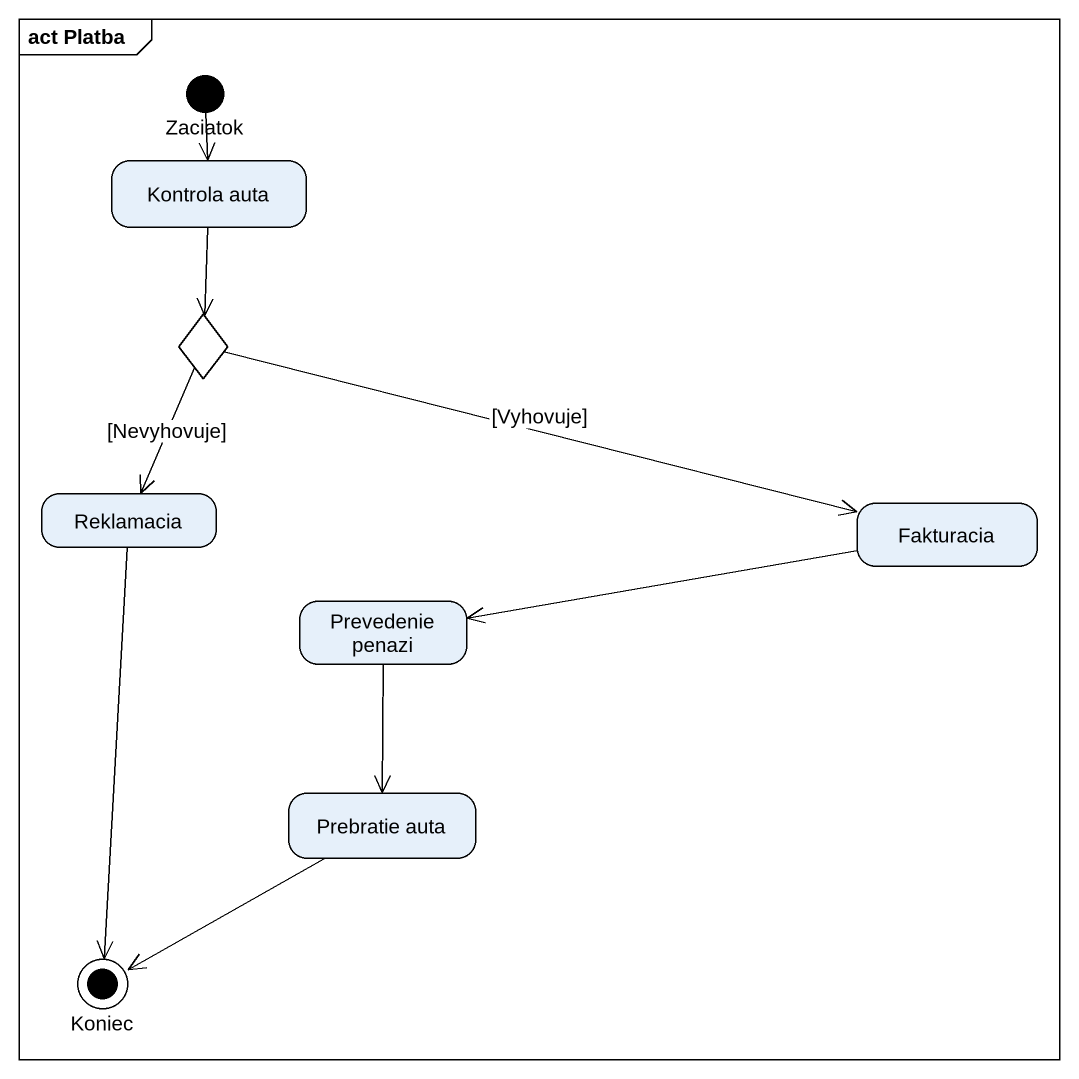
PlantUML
@startuml
mainframe act Platba
hide empty description
state Zaciatok <<start>>
state "Kontrola auta" as Kontrola_auta
state choice1 <<choice>>
state Reklamacia
state Fakturacia
state "Prevedenie penazi" as Prevedenie_penazi
state "Prebratie auta" as Prebratie_auta
state Koniec <<end>>
Zaciatok --> Kontrola_auta
Kontrola_auta --> choice1
choice1 --> Reklamacia : [Nevyhovuje]
choice1 -right-> Fakturacia : [Vyhovuje]
Reklamacia --> Koniec
Fakturacia -left-> Prevedenie_penazi
Prevedenie_penazi --> Prebratie_auta
Prebratie_auta -left-> Koniec
@enduml
